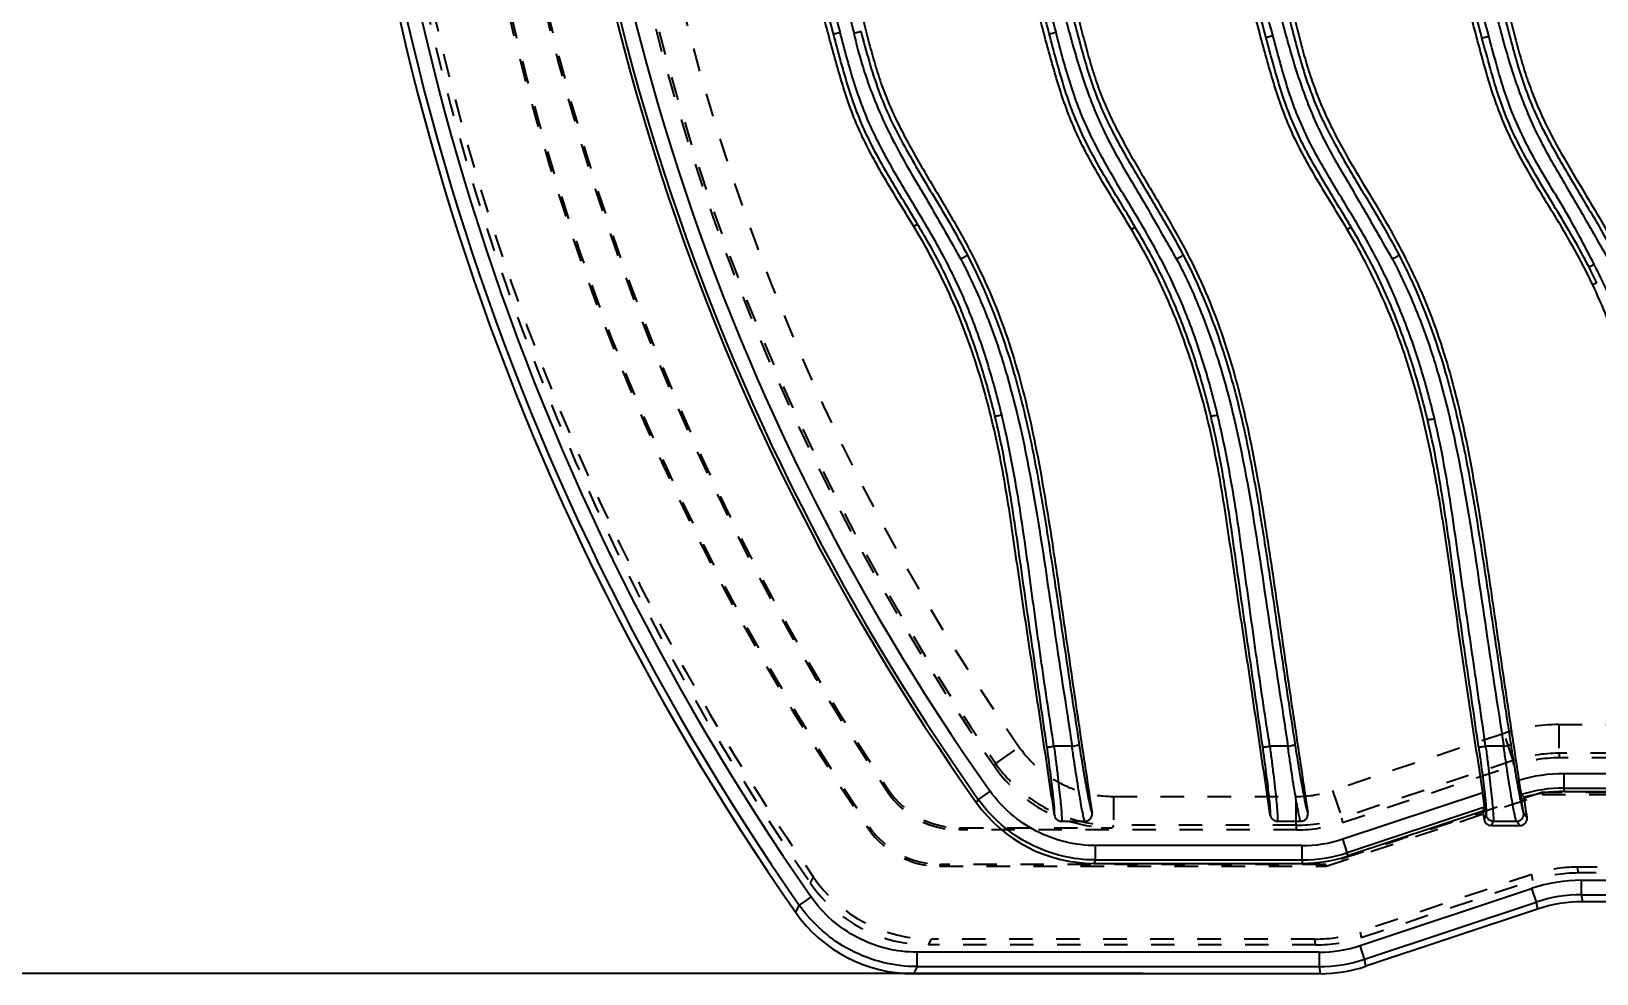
# Model space of a CAD drawing. Header units: millimetres. Extents: x 547 to 3706, y -10485 to 2068.
# Drawn here: x 1114 to 1222.8, y 1495.3 to 1560.8 of the extents above; entities that cross this region are included whole.
import ezdxf

# ---------------------------------------------------------------- set-up
doc = ezdxf.new("R2010")
doc.units = ezdxf.units.MM
doc.header["$LTSCALE"] = 16.335
doc.header["$PDMODE"] = 3
doc.header["$PDSIZE"] = 0.3125
doc.linetypes.add('HIDDEN', pattern=[0.2, 0.1, -0.1])
doc.layers.get('0').update_dxf_attribs({"linetype": 'CONTINUOUS'})
doc.layers.get('Defpoints').update_dxf_attribs({"linetype": 'CONTINUOUS'})
doc.layers.add('DEFAULT_2', color=8, linetype='HIDDEN')
doc.styles.get("Standard").update_dxf_attribs({"font": 'txt', "width": 0.8})
doc.dimstyles.new('11', dxfattribs={"dimtxt": 10, "dimasz": 10, "dimexe": 0, "dimexo": 0, "dimgap": 0, "dimtad": 0, "dimzin": 0, "dimdsep": 46, "dimtxsty": 'Standard', "dimcen": 0, "dimclrd": 4, "dimclre": 4, "dimclrt": 6, "dimazin": 0, "dimtfac": 1, "dimtofl": 0, "dimtmove": 0, "dimatfit": 3, "dimfxl": 0, "dimtolj": 1, "dimtzin": 0, "dimarcsym": 0})

# ---------------------------------------------------------------- blocks, each defined once
blk = doc.blocks.new('*D142')
at = {"color": 4, "lineweight": -2}
for p, q in [((1191.29, 1706.34), (1105.92, 1706.34)), ((1105.92, 1696.34), (1105.92, 1593.33)), ((1105.92, 1505.34), (1105.92, 1561.33)), ((1191.29, 1495.34), (1105.92, 1495.34))]:
    blk.add_line(p, q, dxfattribs=at)
at = {"color": 4}
for points in [[(1104.25, 1696.34), (1107.58, 1696.34), (1105.92, 1706.34)], [(1104.25, 1505.34), (1107.58, 1505.34), (1105.92, 1495.34)]]:
    blk.add_solid(points, dxfattribs=at)
at = {"layer": 'Defpoints', "color": 0}
for p in [(1191.29, 1706.34), (1105.92, 1495.34), (1191.29, 1495.34)]:
    blk.add_point(p, dxfattribs=at)
at = {"color": 6, "insert": (1105.92, 1577.33), "char_height": 10, "attachment_point": 5, "rotation": 90}
blk.add_mtext('\\A1;211.00', dxfattribs=at)

msp = doc.modelspace()

# ---------------------------------------------------------------- linework, layer by layer
at = {"color": 7, "linetype": 'Continuous'}
for p, q in [((1175.62, 1547.437), (1175.351, 1547.277)), ((1190.75, 1547.217), (1190.481, 1547.058)), ((1205.75, 1547.218), (1205.481, 1547.059)), ((1222.814, 1543.344), (1222.542, 1543.214)), ((1186.351, 1511.14), (1185.097, 1511.14)), ((1201.351, 1511.14), (1200.097, 1511.14)), ((1216.351, 1511.14), (1215.097, 1511.14)), ((1220.56, 1508.239), (1220.56, 1509.237)), ((1225.566, 1509.237), (1220.56, 1509.237)), ((1180.651, 1508.032), (1179.836, 1507.455)), ((1205.166, 1504.699), (1214.895, 1507.941)), ((1217.55, 1507.776), (1217.407, 1508.734)), ((1220.583, 1508.005), (1220.56, 1508.239)), ((1220.56, 1508.239), (1225.542, 1508.239)), ((1220.583, 1508.005), (1225.425, 1508.005)), ((1179.72, 1507.215), (1179.836, 1507.455)), ((1205.482, 1503.751), (1215.012, 1506.928)), ((1215.036, 1506.989), (1214.897, 1506.643)), ((1215.036, 1506.989), (1215.129, 1506.361)), ((1217.767, 1507.6), (1217.582, 1507.785)), ((1185.623, 1505.934), (1187.246, 1505.934)), ((1200.623, 1505.934), (1202.246, 1505.934)), ((1214.897, 1506.643), (1205.52, 1503.518)), ((1214.897, 1506.643), (1214.984, 1506.057)), ((1214.984, 1506.057), (1215.129, 1506.361)), ((1215.623, 1505.934), (1215.478, 1505.631)), ((1215.623, 1505.934), (1217.245, 1505.934)), ((1217.481, 1505.631), (1217.245, 1505.934)), ((1217.739, 1506.507), (1217.975, 1506.204)), ((1205.482, 1503.751), (1205.166, 1504.699)), ((1215.478, 1505.631), (1217.481, 1505.631)), ((1187.987, 1503.239), (1187.987, 1504.237)), ((1202.324, 1504.237), (1187.987, 1504.237)), ((1202.324, 1504.237), (1202.324, 1503.239)), ((1205.52, 1503.518), (1205.482, 1503.751)), ((1187.987, 1503.239), (1187.866, 1503.005)), ((1187.866, 1503.005), (1202.362, 1503.005)), ((1187.987, 1503.239), (1202.324, 1503.239)), ((1202.324, 1503.239), (1202.362, 1503.005)), ((1221.768, 1500.827), (1221.768, 1501.825)), ((1225.425, 1501.825), (1221.768, 1501.825)), ((1168.215, 1500.669), (1167.396, 1500.097)), ((1206.369, 1497.287), (1218.294, 1501.262)), ((1206.685, 1496.339), (1218.61, 1500.314)), ((1218.294, 1501.262), (1218.61, 1500.314)), ((1218.61, 1500.314), (1218.69, 1499.824)), ((1221.848, 1500.337), (1221.768, 1500.827)), ((1221.768, 1500.827), (1225.4, 1500.827)), ((1444.607, 1500.337), (1221.848, 1500.337)), ((1167.15, 1499.595), (1167.396, 1500.097)), ((1218.69, 1499.824), (1206.764, 1495.849)), ((1206.685, 1496.339), (1206.369, 1497.287)), ((1175.585, 1495.827), (1175.585, 1496.825)), ((1203.527, 1496.825), (1175.585, 1496.825)), ((1203.527, 1496.825), (1203.527, 1495.827)), ((1206.764, 1495.849), (1206.685, 1496.339)), ((1175.585, 1495.827), (1175.33, 1495.337)), ((1203.607, 1495.337), (1175.33, 1495.337)), ((1175.585, 1495.827), (1203.527, 1495.827)), ((1203.527, 1495.827), (1203.607, 1495.337))]:
    msp.add_line(p, q, dxfattribs=at)
for centre, radius, start, end in [((1311.731, 1600.837), 176.504, 144.99861, 215.00139), ((1311.731, 1600.837), 176.013, 145.08661, 214.91339), ((1311.731, 1600.837), 175.015, 145.08661, 214.91339), ((1311.731, 1600.837), 161.839, 144.65576, 215.34424), ((1311.731, 1600.837), 161.605, 144.70131, 215.29869), ((1311.731, 1600.837), 160.607, 144.70131, 215.29869), ((1185.439, 1525.897), 41.247, 25.02257, 26.78145), ((1220.553, 1498.295), 10.943, 89.96702, 106.74173), ((1220.553, 1498.293), 9.945, 89.96456, 107.38161), ((1220.59, 1497.968), 10.037, 90.04162, 106.33527), ((1187.865, 1512.99), 9.985, 215.34016, 270.00408), ((1215.478, 1506.13), 0.499, 188.38546, 270.00042), ((1217.244, 1506.436), 0.501, 270.1398, 8.11551), ((1202.322, 1513.24), 9.002, 270.01594, 288.41901), ((1202.313, 1513.292), 10.053, 270.06175, 288.37319), ((1221.78, 1490.77), 11.056, 90.05926, 108.37569), ((1221.778, 1490.779), 10.048, 90.05676, 108.37819), ((1175.329, 1505.321), 9.985, 214.99725, 270.00415), ((1203.518, 1505.871), 9.045, 270.05926, 288.37569), ((1203.516, 1505.88), 10.053, 270.06175, 288.37319)]:
    msp.add_arc(centre, radius, start, end, dxfattribs=at)
for centre, major_axis, ratio, start_param, end_param in [((-322.691, 1278.049), (1544.76, -199.141), 0.999342, 0.2753993, 0.2763061), ((1202.358, 1513.019), (-1.604, 9.885), 0.9985935, 2.9809398, 3.3022455), ((1221.852, 1490.323), (-1.604, 9.885), 0.9985935, -0.1606529, 0.1606529), ((1203.602, 1505.35), (1.604, -9.885), 0.9985935, -0.1606529, 0.1606529)]:
    msp.add_ellipse(centre, major_axis=major_axis, ratio=ratio, start_param=start_param, end_param=end_param, dxfattribs=at)
for points, knots in [([(1175.351, 1547.277), (1174.759, 1548.267), (1173.84, 1549.734), (1172.681, 1551.73), (1171.875, 1553.263), (1171.173, 1554.847), (1170.597, 1556.481), (1170.097, 1558.139), (1169.487, 1560.364), (1168.736, 1563.15), (1167.916, 1566.513), (1167.176, 1569.895), (1166.295, 1574.426), (1165.383, 1580.124), (1164.6, 1587.005), (1164.13, 1593.914), (1164.025, 1598.529), (1164.025, 1600.837)], [0, 0, 0, 0, 0.0625003, 0.0937516, 0.1250165, 0.1562633, 0.187522, 0.2187794, 0.2500289, 0.3125289, 0.3750289, 0.4375288, 0.5000289, 0.6250215, 0.750014, 0.875007, 1, 1, 1, 1]), ([(1169.763, 1560.671), (1169.325, 1562.297), (1168.485, 1565.568), (1167.398, 1570.523), (1166.481, 1575.523), (1165.478, 1582.227), (1164.635, 1590.665), (1164.41, 1597.445), (1164.41, 1600.837)], [0, 0, 0, 0, 0.1243492, 0.2492374, 0.3744391, 0.4995992, 0.7495801, 1, 1, 1, 1]), ([(1170.247, 1560.772), (1169.81, 1562.394), (1168.973, 1565.657), (1167.889, 1570.6), (1166.976, 1575.587), (1165.976, 1582.274), (1165.135, 1590.69), (1164.911, 1597.453), (1164.911, 1600.837)], [0, 0, 0, 0, 0.1243745, 0.249238, 0.3744421, 0.4996086, 0.7495874, 1, 1, 1, 1]), ([(1165.746, 1600.837), (1165.746, 1597.442), (1165.918, 1592.355), (1166.494, 1585.605), (1167.095, 1580.572), (1167.861, 1575.562), (1168.637, 1571.407), (1169.352, 1568.098), (1170.138, 1564.795), (1170.777, 1562.329), (1171.2, 1560.684)], [0, 0, 0, 0, 0.2505616, 0.3753544, 0.5000058, 0.6246556, 0.7494452, 0.8119514, 0.8745667, 1, 1, 1, 1]), ([(1166.629, 1600.837), (1166.629, 1596.771), (1166.877, 1590.668), (1167.7, 1582.575), (1168.427, 1577.543), (1169.117, 1573.535), (1169.699, 1570.54), (1170.356, 1567.562), (1171.076, 1564.598), (1171.707, 1562.135), (1172.204, 1560.161), (1172.601, 1558.688), (1173.056, 1557.231), (1173.606, 1555.809), (1174.248, 1554.424), (1175.189, 1552.619), (1176.474, 1550.423), (1178.047, 1547.809), (1179.526, 1545.139), (1180.817, 1542.372), (1181.887, 1539.512), (1182.772, 1536.59), (1183.497, 1533.626), (1184.294, 1529.637), (1185.088, 1524.615), (1185.949, 1518.576), (1186.833, 1512.54), (1187.44, 1508.519), (1187.739, 1506.508)], [0, 0, 0, 0, 0.1249618, 0.1874555, 0.2499491, 0.2811974, 0.3124466, 0.343698, 0.3749341, 0.4061868, 0.4218385, 0.4374819, 0.4530949, 0.4686975, 0.4843278, 0.499984, 0.5312571, 0.5624959, 0.5937537, 0.6250014, 0.6562639, 0.6875192, 0.7187701, 0.7500203, 0.8125148, 0.8750099, 0.9375049, 1, 1, 1, 1]), ([(1190.481, 1547.058), (1189.889, 1548.055), (1188.966, 1549.529), (1187.794, 1551.53), (1186.973, 1553.063), (1186.252, 1554.648), (1185.661, 1556.284), (1185.151, 1557.947), (1184.533, 1560.182), (1183.78, 1562.98), (1182.675, 1567.484), (1181.5, 1573.161), (1180.395, 1580.029), (1179.606, 1586.941), (1179.131, 1593.881), (1179.025, 1598.518), (1179.025, 1600.837)], [0, 0, 0, 0, 0.0625005, 0.0937516, 0.1250178, 0.1562644, 0.1875228, 0.2187823, 0.250032, 0.3125326, 0.375033, 0.5000254, 0.6250189, 0.7500123, 0.8750062, 1, 1, 1, 1]), ([(1184.763, 1560.671), (1184.325, 1562.297), (1183.485, 1565.568), (1182.398, 1570.523), (1181.481, 1575.523), (1180.478, 1582.227), (1179.635, 1590.664), (1179.41, 1597.445), (1179.41, 1600.837)], [0, 0, 0, 0, 0.1243491, 0.2492374, 0.374439, 0.4995992, 0.7495801, 1, 1, 1, 1]), ([(1185.247, 1560.772), (1184.81, 1562.394), (1183.973, 1565.657), (1182.889, 1570.6), (1181.976, 1575.587), (1180.976, 1582.274), (1180.135, 1590.69), (1179.911, 1597.453), (1179.911, 1600.837)], [0, 0, 0, 0, 0.1243745, 0.249238, 0.3744421, 0.4996086, 0.7495874, 1, 1, 1, 1]), ([(1180.744, 1600.837), (1180.759, 1598.415), (1180.862, 1593.571), (1181.395, 1586.323), (1182.272, 1579.112), (1183.279, 1573.142), (1184.284, 1568.408), (1184.972, 1565.463), (1185.55, 1563.115), (1186.142, 1560.77), (1186.795, 1558.44), (1187.594, 1556.155), (1188.282, 1554.476), (1189.083, 1552.848), (1189.976, 1551.27), (1190.905, 1549.713), (1191.815, 1548.144), (1192.711, 1546.569), (1193.312, 1545.522), (1193.616, 1545)], [0, 0, 0, 0, 0.1251138, 0.2502095, 0.3752769, 0.5003002, 0.562799, 0.6252827, 0.6565186, 0.6877496, 0.7502137, 0.7814822, 0.8127195, 0.8439138, 0.8751299, 0.9063756, 0.9376006, 0.968803, 1, 1, 1, 1]), ([(1181.244, 1600.837), (1181.244, 1598.419), (1181.36, 1593.594), (1181.8, 1587.582), (1182.325, 1582.801), (1182.803, 1579.229), (1183.365, 1575.668), (1184.011, 1572.119), (1184.748, 1568.581), (1185.597, 1565.058), (1186.347, 1562.129), (1186.95, 1559.793), (1187.436, 1558.068), (1188.007, 1556.383), (1188.704, 1554.749), (1189.52, 1553.161), (1190.708, 1551.066), (1192.291, 1548.474), (1193.509, 1546.363), (1194.076, 1545.281)], [0, 0, 0, 0, 0.1254682, 0.2504034, 0.3127738, 0.3751191, 0.4374691, 0.4998603, 0.5623391, 0.6250287, 0.6879619, 0.7192674, 0.7502698, 0.7809544, 0.8115515, 0.8423853, 0.8735549, 0.9365702, 1, 1, 1, 1]), ([(1181.629, 1600.837), (1181.629, 1596.771), (1181.877, 1590.668), (1182.7, 1582.575), (1183.427, 1577.543), (1184.117, 1573.535), (1184.699, 1570.54), (1185.356, 1567.562), (1186.076, 1564.598), (1186.707, 1562.135), (1187.204, 1560.161), (1187.601, 1558.688), (1188.056, 1557.231), (1188.606, 1555.809), (1189.248, 1554.424), (1190.189, 1552.619), (1191.474, 1550.423), (1193.047, 1547.809), (1194.526, 1545.139), (1195.817, 1542.372), (1196.887, 1539.512), (1197.772, 1536.59), (1198.497, 1533.626), (1199.294, 1529.637), (1200.088, 1524.615), (1200.949, 1518.576), (1201.833, 1512.54), (1202.44, 1508.519), (1202.739, 1506.508)], [0, 0, 0, 0, 0.1249618, 0.1874555, 0.2499491, 0.2811974, 0.3124466, 0.343698, 0.3749341, 0.4061868, 0.4218385, 0.4374819, 0.4530949, 0.4686975, 0.4843278, 0.499984, 0.5312571, 0.5624959, 0.5937537, 0.6250014, 0.6562639, 0.6875192, 0.7187701, 0.7500203, 0.8125148, 0.8750099, 0.9375049, 1, 1, 1, 1]), ([(1205.481, 1547.059), (1204.889, 1548.055), (1203.966, 1549.529), (1202.794, 1551.53), (1201.973, 1553.063), (1201.252, 1554.648), (1200.661, 1556.285), (1200.15, 1557.947), (1199.533, 1560.182), (1198.78, 1562.981), (1197.675, 1567.484), (1196.5, 1573.161), (1195.395, 1580.029), (1194.606, 1586.941), (1194.131, 1593.882), (1194.025, 1598.518), (1194.025, 1600.837)], [0, 0, 0, 0, 0.0625005, 0.0937517, 0.1250176, 0.1562641, 0.187523, 0.2187818, 0.2500318, 0.3125324, 0.3750328, 0.5000253, 0.6250189, 0.7500123, 0.8750061, 1, 1, 1, 1]), ([(1199.826, 1560.435), (1199.384, 1562.071), (1198.535, 1565.359), (1197.434, 1570.342), (1196.507, 1575.372), (1195.491, 1582.115), (1194.638, 1590.603), (1194.41, 1597.424), (1194.41, 1600.837)], [0, 0, 0, 0, 0.1243152, 0.2491966, 0.3744101, 0.4995819, 0.7495684, 1, 1, 1, 1]), ([(1200.309, 1560.537), (1199.868, 1562.168), (1199.021, 1565.448), (1197.924, 1570.419), (1196.999, 1575.436), (1195.988, 1582.162), (1195.137, 1590.629), (1194.91, 1597.433), (1194.91, 1600.837)], [0, 0, 0, 0, 0.1243485, 0.2492061, 0.3744192, 0.4995945, 0.7495768, 1, 1, 1, 1]), ([(1195.744, 1600.837), (1195.759, 1598.415), (1195.862, 1593.571), (1196.395, 1586.323), (1197.272, 1579.112), (1198.279, 1573.143), (1199.284, 1568.409), (1199.971, 1565.464), (1200.55, 1563.115), (1201.142, 1560.771), (1201.795, 1558.44), (1202.594, 1556.156), (1203.282, 1554.476), (1204.083, 1552.849), (1204.976, 1551.271), (1205.904, 1549.713), (1206.815, 1548.145), (1207.711, 1546.57), (1208.312, 1545.522), (1208.616, 1545)], [0, 0, 0, 0, 0.1251138, 0.2502095, 0.3752769, 0.5003002, 0.562799, 0.6252827, 0.6565186, 0.6877495, 0.7502137, 0.7814822, 0.8127195, 0.8439138, 0.8751299, 0.9063756, 0.9376006, 0.968803, 1, 1, 1, 1]), ([(1196.244, 1600.837), (1196.244, 1598.419), (1196.36, 1593.594), (1196.8, 1587.582), (1197.325, 1582.801), (1197.803, 1579.229), (1198.365, 1575.668), (1199.011, 1572.12), (1199.748, 1568.582), (1200.597, 1565.058), (1201.347, 1562.13), (1201.95, 1559.793), (1202.435, 1558.068), (1203.007, 1556.383), (1203.704, 1554.749), (1204.52, 1553.162), (1205.708, 1551.066), (1207.291, 1548.475), (1208.509, 1546.364), (1209.076, 1545.281)], [0, 0, 0, 0, 0.1254673, 0.2504017, 0.3127717, 0.3751167, 0.4374664, 0.4998573, 0.5623358, 0.6250251, 0.6879581, 0.7192636, 0.750266, 0.7809508, 0.8115481, 0.8423823, 0.8735524, 0.9365688, 1, 1, 1, 1]), ([(1196.629, 1600.837), (1196.629, 1596.866), (1196.865, 1590.906), (1197.651, 1583.002), (1198.342, 1578.085), (1199.005, 1574.169), (1199.556, 1571.242), (1200.178, 1568.328), (1200.867, 1565.43), (1201.482, 1563.025), (1201.969, 1561.1), (1202.339, 1559.657), (1202.747, 1558.224), (1203.225, 1556.812), (1203.784, 1555.43), (1204.623, 1553.628), (1205.841, 1551.461), (1207.395, 1548.92), (1208.888, 1546.342), (1210.235, 1543.682), (1211.386, 1540.931), (1212.652, 1537.164), (1213.593, 1533.299), (1214.314, 1529.394), (1214.955, 1525.474), (1215.668, 1520.561), (1216.515, 1514.664), (1217.107, 1510.737), (1217.401, 1508.774)], [0, 0, 0, 0, 0.124968, 0.1874641, 0.2499603, 0.2812099, 0.3124596, 0.3437102, 0.3749581, 0.4062039, 0.421837, 0.4374723, 0.4530959, 0.4687178, 0.4843554, 0.4999986, 0.5312481, 0.562506, 0.5937543, 0.6250103, 0.6562629, 0.6875202, 0.7500056, 0.7812569, 0.8125062, 0.875004, 0.9375019, 1, 1, 1, 1]), ([(1222.542, 1543.214), (1222.012, 1544.346), (1221.12, 1545.999), (1219.83, 1548.14), (1218.845, 1549.736), (1217.891, 1551.352), (1217.013, 1553.01), (1216.231, 1554.717), (1215.585, 1556.479), (1215.051, 1558.277), (1214.404, 1560.693), (1213.592, 1563.711), (1212.718, 1567.358), (1211.946, 1571.028), (1211.26, 1574.715), (1210.466, 1579.651), (1209.7, 1585.856), (1209.148, 1593.337), (1209.025, 1598.337), (1209.025, 1600.837)], [0, 0, 0, 0, 0.0624986, 0.0937536, 0.1249944, 0.1562522, 0.1875488, 0.2188156, 0.2500377, 0.2812926, 0.3125796, 0.3750781, 0.4375613, 0.5000635, 0.5625572, 0.6250526, 0.7500351, 0.8750174, 1, 1, 1, 1]), ([(1214.838, 1560.393), (1214.395, 1562.03), (1213.544, 1565.321), (1212.441, 1570.309), (1211.511, 1575.344), (1210.494, 1582.095), (1209.639, 1590.592), (1209.41, 1597.42), (1209.41, 1600.837)], [0, 0, 0, 0, 0.1243122, 0.2491916, 0.3744048, 0.4995772, 0.7495661, 1, 1, 1, 1]), ([(1215.321, 1560.494), (1214.88, 1562.127), (1214.031, 1565.41), (1212.932, 1570.386), (1212.005, 1575.408), (1210.991, 1582.142), (1210.139, 1590.618), (1209.911, 1597.429), (1209.911, 1600.837)], [0, 0, 0, 0, 0.124347, 0.2492027, 0.3744151, 0.4995904, 0.7495746, 1, 1, 1, 1]), ([(1210.744, 1600.837), (1210.759, 1598.414), (1210.862, 1593.568), (1211.394, 1586.318), (1212.273, 1579.104), (1213.282, 1573.133), (1214.287, 1568.397), (1214.975, 1565.451), (1215.553, 1563.102), (1216.145, 1560.757), (1216.798, 1558.425), (1217.599, 1556.14), (1218.289, 1554.461), (1219.092, 1552.834), (1219.986, 1551.256), (1220.915, 1549.697), (1221.825, 1548.128), (1222.721, 1546.552), (1223.322, 1545.504), (1223.626, 1544.982)], [0, 0, 0, 0, 0.1251138, 0.2502097, 0.3752769, 0.5003004, 0.5627991, 0.6252826, 0.6565186, 0.6877499, 0.750214, 0.7814822, 0.8127194, 0.8439142, 0.8751307, 0.906376, 0.9376006, 0.968803, 1, 1, 1, 1]), ([(1211.244, 1600.837), (1211.244, 1598.42), (1211.36, 1593.596), (1211.799, 1587.586), (1212.324, 1582.806), (1212.803, 1579.234), (1213.364, 1575.673), (1214.01, 1572.125), (1214.747, 1568.587), (1215.596, 1565.064), (1216.346, 1562.135), (1216.949, 1559.798), (1217.434, 1558.073), (1218.005, 1556.387), (1218.703, 1554.751), (1219.521, 1553.161), (1220.711, 1551.061), (1222.297, 1548.464), (1223.518, 1546.348), (1224.085, 1545.263)], [0, 0, 0, 0, 0.1253844, 0.2502455, 0.3125823, 0.3748962, 0.4372171, 0.4995812, 0.5620353, 0.6247022, 0.6876126, 0.7189082, 0.7499067, 0.7805994, 0.8112208, 0.8420956, 0.8733177, 0.9364485, 1, 1, 1, 1]), ([(1211.629, 1600.837), (1211.629, 1596.886), (1211.863, 1590.955), (1212.641, 1583.089), (1213.325, 1578.196), (1213.982, 1574.299), (1214.528, 1571.385), (1215.143, 1568.485), (1215.825, 1565.601), (1216.437, 1563.208), (1216.92, 1561.291), (1217.284, 1559.855), (1217.684, 1558.427), (1218.15, 1557.019), (1218.694, 1555.639), (1219.512, 1553.838), (1220.714, 1551.676), (1222.259, 1549.147), (1223.752, 1546.585), (1225.11, 1543.948), (1226.277, 1541.219), (1227.561, 1537.479), (1228.52, 1533.638), (1229.251, 1529.755), (1229.897, 1525.856), (1230.611, 1520.967), (1231.451, 1515.099), (1232.039, 1511.192), (1232.332, 1509.237)], [0, 0, 0, 0, 0.1249684, 0.1874647, 0.249961, 0.2812107, 0.3124603, 0.343711, 0.374959, 0.4062058, 0.4218372, 0.4374701, 0.4530937, 0.4687189, 0.4843583, 0.4999995, 0.531246, 0.5625068, 0.5937541, 0.6250107, 0.656262, 0.6875201, 0.7500049, 0.7812565, 0.8125059, 0.8750038, 0.9375019, 1, 1, 1, 1]), ([(1169.763, 1560.67), (1169.766, 1560.667), (1169.782, 1560.669), (1169.81, 1560.67), (1169.855, 1560.679), (1169.942, 1560.696), (1170.072, 1560.727), (1170.181, 1560.754), (1170.238, 1560.77)], [0, 0, 0, 0, 0.0262415, 0.0864546, 0.1799357, 0.3053524, 0.634842, 1, 1, 1, 1]), ([(1175.619, 1547.437), (1174.995, 1548.485), (1174.028, 1550.043), (1172.813, 1552.165), (1171.979, 1553.8), (1171.281, 1555.486), (1170.53, 1557.775), (1170.074, 1559.516), (1169.763, 1560.671)], [0, 0, 0, 0, 0.2514269, 0.3778176, 0.5038751, 0.6292565, 0.7535539, 1, 1, 1, 1]), ([(1181.467, 1534.181), (1181.181, 1535.353), (1180.553, 1537.686), (1179.37, 1541.113), (1177.884, 1544.425), (1176.103, 1547.587), (1174.514, 1550.158), (1173.322, 1552.264), (1172.499, 1553.882), (1171.779, 1555.549), (1171.199, 1557.27), (1170.689, 1559.011), (1170.381, 1560.182), (1170.238, 1560.77)], [0, 0, 0, 0, 0.1248033, 0.2496808, 0.3746224, 0.4996286, 0.6246869, 0.687227, 0.7497884, 0.812335, 0.8748748, 0.9374483, 1, 1, 1, 1]), ([(1171.682, 1560.837), (1171.68, 1560.833), (1171.665, 1560.826), (1171.639, 1560.813), (1171.592, 1560.797), (1171.501, 1560.767), (1171.365, 1560.728), (1171.25, 1560.698), (1171.191, 1560.682)], [0, 0, 0, 0, 0.0245153, 0.0832975, 0.1798268, 0.3101352, 0.6423379, 1, 1, 1, 1]), ([(1171.191, 1560.681), (1171.513, 1559.265), (1172.346, 1556.469), (1174.212, 1552.517), (1176.483, 1548.797), (1177.899, 1546.262), (1178.616, 1545)], [0, 0, 0, 0, 0.2500596, 0.5000809, 0.7500833, 1, 1, 1, 1]), ([(1171.682, 1560.837), (1171.861, 1560.139), (1172.228, 1558.755), (1172.873, 1556.713), (1173.697, 1554.743), (1174.69, 1552.842), (1175.777, 1550.969), (1177.282, 1548.471), (1178.396, 1546.579), (1179.076, 1545.281)], [0, 0, 0, 0, 0.1248867, 0.2481863, 0.370753, 0.4944405, 0.6196801, 0.7459799, 1, 1, 1, 1]), ([(1184.763, 1560.67), (1184.766, 1560.667), (1184.782, 1560.669), (1184.81, 1560.67), (1184.855, 1560.679), (1184.942, 1560.696), (1185.072, 1560.727), (1185.181, 1560.754), (1185.238, 1560.77)], [0, 0, 0, 0, 0.0262415, 0.0864546, 0.1799357, 0.3053524, 0.634842, 1, 1, 1, 1]), ([(1190.749, 1547.217), (1190.118, 1548.285), (1189.133, 1549.869), (1187.89, 1552.023), (1187.034, 1553.683), (1186.313, 1555.396), (1185.543, 1557.724), (1185.079, 1559.496), (1184.763, 1560.671)], [0, 0, 0, 0, 0.2512359, 0.3776346, 0.5037356, 0.6291755, 0.7535269, 1, 1, 1, 1]), ([(1196.467, 1534.181), (1196.181, 1535.353), (1195.553, 1537.686), (1194.37, 1541.113), (1192.884, 1544.425), (1191.103, 1547.587), (1189.514, 1550.158), (1188.322, 1552.264), (1187.499, 1553.882), (1186.779, 1555.549), (1186.199, 1557.27), (1185.689, 1559.011), (1185.381, 1560.182), (1185.238, 1560.77)], [0, 0, 0, 0, 0.1248033, 0.2496808, 0.3746224, 0.4996286, 0.6246869, 0.687227, 0.7497884, 0.812335, 0.8748748, 0.9374483, 1, 1, 1, 1]), ([(1205.749, 1547.217), (1205.129, 1548.267), (1204.163, 1549.823), (1202.937, 1551.937), (1202.089, 1553.565), (1201.369, 1555.246), (1200.598, 1557.534), (1200.139, 1559.279), (1199.826, 1560.435)], [0, 0, 0, 0, 0.2509295, 0.3771745, 0.503202, 0.6287443, 0.753253, 1, 1, 1, 1]), ([(1199.827, 1560.435), (1199.83, 1560.432), (1199.846, 1560.434), (1199.874, 1560.435), (1199.92, 1560.444), (1200.009, 1560.461), (1200.141, 1560.493), (1200.251, 1560.521), (1200.309, 1560.537)], [0, 0, 0, 0, 0.0262618, 0.086635, 0.1805163, 0.306672, 0.6370848, 1, 1, 1, 1]), ([(1211.54, 1533.926), (1211.264, 1535.087), (1210.645, 1537.394), (1209.674, 1540.221), (1208.765, 1542.439), (1208.013, 1544.086), (1207.175, 1545.706), (1205.959, 1547.837), (1204.662, 1549.927), (1203.426, 1552.05), (1202.576, 1553.67), (1201.856, 1555.339), (1201.083, 1557.625), (1200.623, 1559.373), (1200.309, 1560.537)], [0, 0, 0, 0, 0.1232597, 0.2466501, 0.3086148, 0.3708993, 0.4336735, 0.4969826, 0.6244029, 0.6878771, 0.7508377, 0.8132578, 0.8754572, 1, 1, 1, 1]), ([(1214.838, 1560.391), (1214.841, 1560.388), (1214.858, 1560.391), (1214.886, 1560.392), (1214.932, 1560.401), (1215.021, 1560.418), (1215.152, 1560.449), (1215.263, 1560.478), (1215.32, 1560.493)], [0, 0, 0, 0, 0.0262901, 0.0867116, 0.1806149, 0.3067189, 0.6370037, 1, 1, 1, 1]), ([(1222.262, 1544.483), (1221.935, 1545.129), (1221.234, 1546.409), (1220.105, 1548.298), (1218.948, 1550.194), (1217.827, 1552.121), (1216.822, 1554.11), (1216.032, 1556.179), (1215.402, 1558.283), (1215.028, 1559.691), (1214.838, 1560.393)], [0, 0, 0, 0, 0.1231089, 0.2479458, 0.3740309, 0.5005806, 0.6268496, 0.7522986, 0.8764776, 1, 1, 1, 1]), ([(1222.638, 1544.631), (1222.309, 1545.284), (1221.639, 1546.583), (1220.562, 1548.495), (1219.413, 1550.363), (1218.308, 1552.261), (1217.325, 1554.226), (1216.509, 1556.266), (1215.882, 1558.371), (1215.511, 1559.787), (1215.32, 1560.493)], [0, 0, 0, 0, 0.1249241, 0.2498308, 0.3747612, 0.4998255, 0.6249749, 0.7499067, 0.874889, 1, 1, 1, 1]), ([(1185.129, 1506.361), (1184.87, 1508.107), (1184.351, 1511.6), (1183.702, 1515.965), (1183.179, 1519.457), (1182.787, 1522.076), (1182.407, 1524.697), (1181.903, 1528.192), (1181.301, 1531.674), (1180.477, 1535.109), (1179.732, 1537.653), (1178.861, 1540.155), (1177.852, 1542.607), (1176.679, 1544.984), (1175.804, 1546.519), (1175.351, 1547.277)], [0, 0, 0, 0, 0.1249874, 0.2499748, 0.3124684, 0.3749619, 0.4374565, 0.4999508, 0.6249403, 0.6874409, 0.7499506, 0.8124723, 0.8749833, 0.9374871, 1, 1, 1, 1]), ([(1180.993, 1534.113), (1180.71, 1535.278), (1180.076, 1537.589), (1178.884, 1540.982), (1177.671, 1543.728), (1176.543, 1545.862), (1175.931, 1546.912), (1175.619, 1547.437)], [0, 0, 0, 0, 0.2493419, 0.4980792, 0.7473548, 0.8729943, 1, 1, 1, 1]), ([(1195.993, 1534.113), (1195.715, 1535.258), (1195.093, 1537.529), (1193.928, 1540.865), (1192.746, 1543.567), (1191.65, 1545.669), (1191.054, 1546.701), (1190.749, 1547.217)], [0, 0, 0, 0, 0.2494399, 0.4982688, 0.7475715, 0.873134, 1, 1, 1, 1]), ([(1211.055, 1533.858), (1210.778, 1535.019), (1210.158, 1537.328), (1208.983, 1540.723), (1207.547, 1544.047), (1206.369, 1546.166), (1205.749, 1547.217)], [0, 0, 0, 0, 0.2482651, 0.4966194, 0.7462564, 1, 1, 1, 1]), ([(1200.129, 1506.361), (1199.871, 1508.096), (1199.356, 1511.568), (1198.711, 1515.908), (1198.191, 1519.379), (1197.801, 1521.982), (1197.423, 1524.587), (1196.923, 1528.061), (1196.33, 1531.523), (1195.521, 1534.94), (1194.789, 1537.47), (1193.933, 1539.962), (1192.613, 1543.216), (1191.378, 1545.55), (1190.481, 1547.058)], [0, 0, 0, 0, 0.1249943, 0.2499886, 0.3124857, 0.3749827, 0.4374805, 0.4999781, 0.6249749, 0.6874787, 0.7499917, 0.812515, 0.8750287, 1, 1, 1, 1]), ([(1214.895, 1507.941), (1214.647, 1509.611), (1214.14, 1512.947), (1213.385, 1517.953), (1212.697, 1522.969), (1211.968, 1527.98), (1211.031, 1532.96), (1209.736, 1537.866), (1207.912, 1542.605), (1206.344, 1545.607), (1205.481, 1547.059)], [0, 0, 0, 0, 0.1249497, 0.2498955, 0.3748304, 0.4997765, 0.6248426, 0.7498601, 0.8749369, 1, 1, 1, 1]), ([(1179.076, 1545.281), (1179.076, 1545.276), (1179.061, 1545.264), (1179.037, 1545.243), (1178.993, 1545.214), (1178.909, 1545.16), (1178.781, 1545.088), (1178.672, 1545.03), (1178.616, 1545)], [0, 0, 0, 0, 0.0277626, 0.0903096, 0.1867576, 0.3153279, 0.6471583, 1, 1, 1, 1]), ([(1178.616, 1545), (1179.298, 1543.711), (1180.507, 1541.051), (1182.354, 1535.519), (1183.813, 1528.377), (1185.035, 1519.749), (1185.919, 1514.009), (1186.351, 1511.14)], [0, 0, 0, 0, 0.1253408, 0.2506106, 0.5007287, 0.7505503, 1, 1, 1, 1]), ([(1179.076, 1545.281), (1180.44, 1542.676), (1182.02, 1538.518), (1183.424, 1532.819), (1184.23, 1528.507), (1184.906, 1524.192), (1185.548, 1519.882), (1186.19, 1515.578), (1186.624, 1512.712), (1186.845, 1511.28)], [0, 0, 0, 0, 0.2518308, 0.3776265, 0.5026594, 0.6273083, 0.7517036, 0.8759054, 1, 1, 1, 1]), ([(1194.076, 1545.281), (1194.076, 1545.276), (1194.061, 1545.264), (1194.037, 1545.243), (1193.993, 1545.214), (1193.909, 1545.16), (1193.781, 1545.088), (1193.672, 1545.03), (1193.616, 1545)], [0, 0, 0, 0, 0.0277626, 0.0903096, 0.1867576, 0.3153279, 0.6471583, 1, 1, 1, 1]), ([(1193.616, 1545), (1194.298, 1543.711), (1195.507, 1541.051), (1197.354, 1535.519), (1198.813, 1528.377), (1200.035, 1519.749), (1200.919, 1514.009), (1201.351, 1511.14)], [0, 0, 0, 0, 0.1253408, 0.2506106, 0.5007287, 0.7505503, 1, 1, 1, 1]), ([(1194.076, 1545.281), (1195.44, 1542.676), (1197.02, 1538.518), (1198.424, 1532.819), (1199.23, 1528.507), (1199.906, 1524.192), (1200.548, 1519.882), (1201.19, 1515.578), (1201.624, 1512.712), (1201.845, 1511.28)], [0, 0, 0, 0, 0.2518308, 0.3776265, 0.5026594, 0.6273083, 0.7517036, 0.8759054, 1, 1, 1, 1]), ([(1209.076, 1545.281), (1209.076, 1545.276), (1209.061, 1545.264), (1209.037, 1545.243), (1208.993, 1545.214), (1208.909, 1545.161), (1208.781, 1545.088), (1208.672, 1545.03), (1208.616, 1545.001)], [0, 0, 0, 0, 0.0277625, 0.0903095, 0.1867574, 0.3153276, 0.647158, 1, 1, 1, 1]), ([(1208.616, 1545), (1209.298, 1543.712), (1210.506, 1541.051), (1212.354, 1535.519), (1213.813, 1528.377), (1215.035, 1519.749), (1215.919, 1514.009), (1216.351, 1511.14)], [0, 0, 0, 0, 0.1253409, 0.2506106, 0.5007287, 0.7505503, 1, 1, 1, 1]), ([(1209.076, 1545.281), (1210.44, 1542.676), (1212.019, 1538.518), (1213.424, 1532.819), (1214.23, 1528.508), (1214.906, 1524.193), (1215.548, 1519.882), (1216.19, 1515.578), (1216.624, 1512.712), (1216.845, 1511.28)], [0, 0, 0, 0, 0.2518315, 0.3776273, 0.50266, 0.6273088, 0.7517039, 0.8759055, 1, 1, 1, 1]), ([(1222.262, 1544.483), (1222.265, 1544.481), (1222.278, 1544.483), (1222.3, 1544.488), (1222.335, 1544.5), (1222.402, 1544.525), (1222.504, 1544.571), (1222.591, 1544.611), (1222.637, 1544.634)], [0, 0, 0, 0, 0.0272755, 0.0856015, 0.1751575, 0.2950268, 0.6171903, 1, 1, 1, 1]), ([(1230.111, 1511.037), (1229.703, 1513.884), (1229.087, 1518.155), (1228.286, 1523.856), (1227.664, 1528.133), (1226.938, 1532.399), (1225.902, 1536.607), (1224.51, 1540.716), (1223.315, 1543.355), (1222.638, 1544.631)], [0, 0, 0, 0, 0.2494175, 0.3742551, 0.4992277, 0.6242609, 0.7493839, 0.8746814, 1, 1, 1, 1]), ([(1229.702, 1509.237), (1229.276, 1512.109), (1228.391, 1517.848), (1227.408, 1525.041), (1226.456, 1530.771), (1225.538, 1535.034), (1224.264, 1539.207), (1223.158, 1541.899), (1222.542, 1543.214)], [0, 0, 0, 0, 0.2499377, 0.4998558, 0.6249004, 0.7498923, 0.8749571, 1, 1, 1, 1]), ([(1180.993, 1534.113), (1180.996, 1534.109), (1181.013, 1534.107), (1181.041, 1534.106), (1181.086, 1534.109), (1181.172, 1534.12), (1181.301, 1534.144), (1181.41, 1534.168), (1181.466, 1534.181)], [0, 0, 0, 0, 0.0295117, 0.0908299, 0.1842838, 0.3087239, 0.635295, 1, 1, 1, 1]), ([(1184.602, 1511.132), (1184.326, 1513.055), (1183.769, 1516.903), (1182.923, 1522.674), (1182.141, 1528.433), (1181.448, 1532.244), (1180.993, 1534.113)], [0, 0, 0, 0, 0.250494, 0.5013011, 0.751962, 1, 1, 1, 1]), ([(1185.097, 1511.14), (1184.803, 1513.059), (1184.222, 1516.901), (1183.57, 1521.714), (1183.044, 1525.567), (1182.471, 1529.416), (1181.911, 1532.285), (1181.467, 1534.181)], [0, 0, 0, 0, 0.2496356, 0.4995153, 0.6245569, 0.7496515, 1, 1, 1, 1]), ([(1195.993, 1534.113), (1195.996, 1534.109), (1196.013, 1534.107), (1196.041, 1534.106), (1196.086, 1534.109), (1196.172, 1534.12), (1196.301, 1534.144), (1196.41, 1534.168), (1196.466, 1534.181)], [0, 0, 0, 0, 0.0295081, 0.0908236, 0.1842759, 0.3087156, 0.6352894, 1, 1, 1, 1]), ([(1199.602, 1511.132), (1199.326, 1513.055), (1198.769, 1516.903), (1197.923, 1522.674), (1197.141, 1528.433), (1196.448, 1532.244), (1195.993, 1534.113)], [0, 0, 0, 0, 0.250494, 0.5013011, 0.751962, 1, 1, 1, 1]), ([(1200.097, 1511.14), (1199.803, 1513.059), (1199.222, 1516.901), (1198.57, 1521.714), (1198.044, 1525.567), (1197.471, 1529.416), (1196.911, 1532.285), (1196.467, 1534.181)], [0, 0, 0, 0, 0.2496356, 0.4995153, 0.6245569, 0.7496515, 1, 1, 1, 1]), ([(1211.055, 1533.858), (1211.057, 1533.854), (1211.075, 1533.851), (1211.103, 1533.85), (1211.15, 1533.853), (1211.24, 1533.864), (1211.372, 1533.889), (1211.483, 1533.913), (1211.54, 1533.926)], [0, 0, 0, 0, 0.0295068, 0.0910323, 0.1851105, 0.3108047, 0.6390989, 1, 1, 1, 1]), ([(1214.602, 1511.132), (1214.329, 1513.033), (1213.779, 1516.838), (1212.941, 1522.542), (1212.17, 1528.237), (1211.496, 1532.006), (1211.055, 1533.858)], [0, 0, 0, 0, 0.2504891, 0.501295, 0.7518251, 1, 1, 1, 1]), ([(1215.097, 1511.14), (1214.823, 1513.043), (1214.273, 1516.85), (1213.435, 1522.562), (1212.662, 1528.275), (1211.984, 1532.062), (1211.54, 1533.926)], [0, 0, 0, 0, 0.2500244, 0.5003016, 0.7507581, 1, 1, 1, 1]), ([(1186.351, 1511.14), (1186.411, 1511.15), (1186.528, 1511.17), (1186.679, 1511.205), (1186.783, 1511.237), (1186.83, 1511.262), (1186.844, 1511.274), (1186.845, 1511.28)], [0, 0, 0, 0, 0.3556577, 0.6821042, 0.9032728, 0.9669635, 1, 1, 1, 1]), ([(1186.845, 1511.28), (1186.937, 1510.68), (1187.076, 1509.814), (1187.264, 1508.715), (1187.39, 1508.018), (1187.502, 1507.439), (1187.596, 1506.995), (1187.663, 1506.715), (1187.71, 1506.57), (1187.729, 1506.523), (1187.739, 1506.508)], [0, 0, 0, 0, 0.374331, 0.5415401, 0.6886425, 0.8113048, 0.9057106, 0.9689052, 0.9884074, 1, 1, 1, 1]), ([(1201.351, 1511.14), (1201.411, 1511.15), (1201.528, 1511.17), (1201.679, 1511.205), (1201.783, 1511.237), (1201.83, 1511.262), (1201.844, 1511.274), (1201.845, 1511.28)], [0, 0, 0, 0, 0.3556577, 0.6821042, 0.9032728, 0.9669635, 1, 1, 1, 1]), ([(1201.845, 1511.28), (1201.937, 1510.68), (1202.076, 1509.814), (1202.264, 1508.715), (1202.39, 1508.018), (1202.502, 1507.439), (1202.596, 1506.995), (1202.663, 1506.715), (1202.71, 1506.57), (1202.729, 1506.523), (1202.739, 1506.508)], [0, 0, 0, 0, 0.374331, 0.5415401, 0.6886425, 0.8113048, 0.9057106, 0.9689052, 0.9884074, 1, 1, 1, 1]), ([(1216.351, 1511.14), (1216.411, 1511.15), (1216.528, 1511.17), (1216.679, 1511.205), (1216.783, 1511.237), (1216.83, 1511.262), (1216.844, 1511.274), (1216.845, 1511.28)], [0, 0, 0, 0, 0.3556576, 0.6821043, 0.9032728, 0.9669635, 1, 1, 1, 1]), ([(1216.845, 1511.28), (1216.937, 1510.68), (1217.076, 1509.814), (1217.264, 1508.714), (1217.39, 1508.018), (1217.502, 1507.438), (1217.596, 1506.995), (1217.663, 1506.715), (1217.71, 1506.57), (1217.729, 1506.523), (1217.739, 1506.507)], [0, 0, 0, 0, 0.3743582, 0.5415765, 0.6886836, 0.8113448, 0.9057429, 0.9689245, 0.988418, 1, 1, 1, 1]), ([(1184.602, 1511.132), (1184.605, 1511.128), (1184.62, 1511.12), (1184.67, 1511.11), (1184.774, 1511.109), (1184.925, 1511.119), (1185.038, 1511.132), (1185.097, 1511.14)], [0, 0, 0, 0, 0.0316822, 0.0926597, 0.316261, 0.6442325, 1, 1, 1, 1]), ([(1185.129, 1506.361), (1185.135, 1506.377), (1185.14, 1506.425), (1185.143, 1506.514), (1185.139, 1506.643), (1185.124, 1506.892), (1185.089, 1507.293), (1185.029, 1507.872), (1184.947, 1508.569), (1184.807, 1509.669), (1184.688, 1510.534), (1184.602, 1511.132)], [0, 0, 0, 0, 0.0107917, 0.0294793, 0.0562852, 0.0912923, 0.1848706, 0.3073402, 0.4548713, 0.6230272, 1, 1, 1, 1]), ([(1185.097, 1511.14), (1185.141, 1510.805), (1185.225, 1510.152), (1185.341, 1509.207), (1185.442, 1508.341), (1185.524, 1507.579), (1185.584, 1506.946), (1185.619, 1506.509), (1185.633, 1506.239), (1185.637, 1506.098), (1185.634, 1506.002), (1185.63, 1505.951), (1185.623, 1505.934)], [0, 0, 0, 0, 0.1939618, 0.3772121, 0.5451967, 0.6933741, 0.8161208, 0.9093916, 0.9443643, 0.9712427, 0.9898198, 1, 1, 1, 1]), ([(1187.245, 1505.934), (1187.234, 1505.95), (1187.216, 1506.001), (1187.187, 1506.098), (1187.152, 1506.239), (1187.093, 1506.509), (1187.008, 1506.945), (1186.896, 1507.578), (1186.771, 1508.34), (1186.634, 1509.205), (1186.492, 1510.15), (1186.398, 1510.804), (1186.351, 1511.14)], [0, 0, 0, 0, 0.0109288, 0.0301979, 0.0576818, 0.0931616, 0.1871167, 0.3100541, 0.4578409, 0.6249734, 0.807136, 1, 1, 1, 1]), ([(1199.602, 1511.132), (1199.605, 1511.128), (1199.62, 1511.12), (1199.67, 1511.11), (1199.774, 1511.109), (1199.925, 1511.119), (1200.038, 1511.132), (1200.097, 1511.14)], [0, 0, 0, 0, 0.0316822, 0.0926597, 0.316261, 0.6442325, 1, 1, 1, 1]), ([(1200.129, 1506.361), (1200.135, 1506.377), (1200.14, 1506.425), (1200.143, 1506.514), (1200.139, 1506.643), (1200.124, 1506.892), (1200.089, 1507.293), (1200.029, 1507.872), (1199.947, 1508.569), (1199.807, 1509.669), (1199.688, 1510.534), (1199.602, 1511.132)], [0, 0, 0, 0, 0.0107917, 0.0294793, 0.0562852, 0.0912924, 0.1848708, 0.3073406, 0.4548718, 0.6230277, 1, 1, 1, 1]), ([(1200.097, 1511.14), (1200.141, 1510.805), (1200.225, 1510.152), (1200.341, 1509.207), (1200.442, 1508.341), (1200.524, 1507.579), (1200.584, 1506.946), (1200.619, 1506.509), (1200.633, 1506.239), (1200.637, 1506.098), (1200.634, 1506.002), (1200.63, 1505.951), (1200.623, 1505.934)], [0, 0, 0, 0, 0.1939618, 0.3772121, 0.5451967, 0.6933741, 0.8161208, 0.9093916, 0.9443643, 0.9712427, 0.9898198, 1, 1, 1, 1]), ([(1202.245, 1505.934), (1202.234, 1505.95), (1202.216, 1506.001), (1202.187, 1506.098), (1202.152, 1506.239), (1202.093, 1506.509), (1202.008, 1506.945), (1201.896, 1507.578), (1201.771, 1508.34), (1201.634, 1509.205), (1201.492, 1510.15), (1201.398, 1510.804), (1201.351, 1511.14)], [0, 0, 0, 0, 0.0109288, 0.0301979, 0.0576818, 0.0931616, 0.1871167, 0.3100541, 0.4578409, 0.6249734, 0.807136, 1, 1, 1, 1]), ([(1214.602, 1511.132), (1214.605, 1511.128), (1214.62, 1511.12), (1214.67, 1511.11), (1214.774, 1511.109), (1214.925, 1511.119), (1215.038, 1511.132), (1215.097, 1511.14)], [0, 0, 0, 0, 0.0316726, 0.092671, 0.3162424, 0.6441913, 1, 1, 1, 1]), ([(1214.602, 1511.132), (1214.646, 1510.826), (1214.73, 1510.229), (1214.846, 1509.365), (1214.947, 1508.572), (1215.029, 1507.875), (1215.089, 1507.296), (1215.124, 1506.894), (1215.139, 1506.645), (1215.143, 1506.515), (1215.14, 1506.425), (1215.136, 1506.377), (1215.129, 1506.361)], [0, 0, 0, 0, 0.1930593, 0.3765296, 0.5445653, 0.69211, 0.8146069, 0.9082395, 0.9434332, 0.9705332, 0.9893951, 1, 1, 1, 1]), ([(1215.097, 1511.14), (1215.141, 1510.804), (1215.225, 1510.149), (1215.341, 1509.204), (1215.442, 1508.338), (1215.524, 1507.577), (1215.584, 1506.944), (1215.619, 1506.508), (1215.633, 1506.238), (1215.637, 1506.098), (1215.634, 1506.002), (1215.63, 1505.95), (1215.623, 1505.934)], [0, 0, 0, 0, 0.1945538, 0.3778036, 0.5455816, 0.6937294, 0.816476, 0.9096266, 0.944523, 0.971329, 0.9898489, 1, 1, 1, 1]), ([(1217.245, 1505.934), (1217.234, 1505.95), (1217.216, 1506.001), (1217.187, 1506.097), (1217.152, 1506.238), (1217.093, 1506.508), (1217.008, 1506.945), (1216.896, 1507.578), (1216.771, 1508.339), (1216.635, 1509.205), (1216.492, 1510.15), (1216.398, 1510.804), (1216.351, 1511.14)], [0, 0, 0, 0, 0.0109125, 0.0301666, 0.0576378, 0.0931078, 0.1870544, 0.3100025, 0.4578119, 0.6249421, 0.8071049, 1, 1, 1, 1]), ([(1187.987, 1504.237), (1187.274, 1504.243), (1185.842, 1504.412), (1183.824, 1505.179), (1182.033, 1506.383), (1181.068, 1507.453), (1180.651, 1508.032)], [0, 0, 0, 0, 0.2500029, 0.4999995, 0.7499963, 1, 1, 1, 1]), ([(1215.012, 1506.928), (1215.015, 1506.937), (1215.012, 1506.971), (1215.011, 1507.035), (1215, 1507.132), (1214.981, 1507.314), (1214.945, 1507.588), (1214.913, 1507.818), (1214.895, 1507.941)], [0, 0, 0, 0, 0.030017, 0.094495, 0.1910351, 0.3161987, 0.6335138, 1, 1, 1, 1]), ([(1217.407, 1508.734), (1217.424, 1508.615), (1217.452, 1508.443), (1217.489, 1508.224), (1217.514, 1508.083), (1217.536, 1507.967), (1217.554, 1507.877), (1217.57, 1507.822), (1217.576, 1507.791), (1217.582, 1507.785)], [0, 0, 0, 0, 0.3724033, 0.5416298, 0.690736, 0.8149465, 0.9097612, 0.9720862, 1, 1, 1, 1]), ([(1187.987, 1503.239), (1187.192, 1503.239), (1185.603, 1503.435), (1183.364, 1504.279), (1181.377, 1505.619), (1180.297, 1506.805), (1179.836, 1507.455)], [0, 0, 0, 0, 0.2506222, 0.4995398, 0.7486658, 1, 1, 1, 1]), ([(1185.129, 1506.361), (1185.146, 1506.246), (1185.267, 1506.021), (1185.507, 1505.934), (1185.623, 1505.934)], [0, 0, 0, 0, 0.5000133, 1, 1, 1, 1]), ([(1187.246, 1505.934), (1187.384, 1505.934), (1187.676, 1506.063), (1187.76, 1506.37), (1187.739, 1506.508)], [0, 0, 0, 0, 0.4999728, 1, 1, 1, 1]), ([(1200.129, 1506.361), (1200.146, 1506.246), (1200.267, 1506.021), (1200.507, 1505.934), (1200.623, 1505.934)], [0, 0, 0, 0, 0.5000133, 1, 1, 1, 1]), ([(1202.246, 1505.934), (1202.384, 1505.934), (1202.676, 1506.063), (1202.76, 1506.37), (1202.739, 1506.508)], [0, 0, 0, 0, 0.4999728, 1, 1, 1, 1]), ([(1215.624, 1505.936), (1215.508, 1505.936), (1215.275, 1506.03), (1215.147, 1506.247), (1215.129, 1506.361)], [0, 0, 0, 0, 0.5001896, 1, 1, 1, 1]), ([(1217.481, 1505.631), (1217.62, 1505.631), (1217.911, 1505.76), (1217.995, 1506.067), (1217.975, 1506.204)], [0, 0, 0, 0, 0.4999712, 1, 1, 1, 1]), ([(1175.585, 1496.825), (1174.867, 1496.831), (1173.426, 1497.003), (1171.396, 1497.78), (1169.597, 1499), (1168.631, 1500.083), (1168.215, 1500.669)], [0, 0, 0, 0, 0.2500037, 0.5000005, 0.749997, 1, 1, 1, 1]), ([(1175.585, 1495.827), (1174.783, 1495.827), (1173.18, 1496.026), (1170.925, 1496.885), (1168.934, 1498.243), (1167.854, 1499.442), (1167.396, 1500.097)], [0, 0, 0, 0, 0.2513083, 0.500415, 0.7493341, 1, 1, 1, 1])]:
    msp.add_open_spline(points, degree=3, knots=knots, dxfattribs=at)
msp.add_open_spline([(1217.739, 1506.507), (1217.676, 1506.93), (1217.614, 1507.353), (1217.55, 1507.776)], degree=3, dxfattribs=at)
at = {"layer": 'DEFAULT_2', "color": 8, "linetype": 'HIDDEN'}
for p, q in [((1220.173, 1512.654), (1220.173, 1510.656)), ((1220.173, 1512.654), (1446.174, 1512.654)), ((1216.383, 1512.039), (1204.458, 1508.064)), ((1217.015, 1510.144), (1216.383, 1512.039)), ((1181.045, 1509.941), (1182.685, 1511.081)), ((1217.015, 1510.144), (1205.09, 1506.169)), ((1217.067, 1509.824), (1217.015, 1510.144)), ((1220.173, 1510.656), (1220.225, 1510.337)), ((1446.174, 1510.656), (1220.173, 1510.656)), ((1446.265, 1510.337), (1220.225, 1510.337)), ((1180.953, 1509.752), (1181.045, 1509.941)), ((1205.142, 1505.849), (1217.067, 1509.824)), ((1173.519, 1507.987), (1173.59, 1508.126)), ((1218.994, 1507.937), (1203.994, 1502.937)), ((1204.458, 1508.064), (1205.09, 1506.169)), ((1218.994, 1507.937), (1219.016, 1507.8)), ((1445.84, 1507.937), (1218.994, 1507.937)), ((1189.243, 1507.654), (1189.243, 1505.656)), ((1189.243, 1507.654), (1201.932, 1507.654)), ((1201.932, 1505.656), (1201.932, 1507.654)), ((1204.016, 1502.8), (1219.016, 1507.8)), ((1219.016, 1507.8), (1445.818, 1507.8)), ((1205.09, 1506.169), (1205.142, 1505.849)), ((1172.202, 1505.41), (1172.273, 1505.548)), ((1178.565, 1505.473), (1178.493, 1505.337)), ((1201.984, 1505.337), (1178.493, 1505.337)), ((1178.565, 1505.473), (1189.148, 1505.473)), ((1189.243, 1505.656), (1189.148, 1505.473)), ((1201.932, 1505.656), (1189.243, 1505.656)), ((1201.984, 1505.337), (1201.932, 1505.656)), ((1177.22, 1502.937), (1177.148, 1502.8)), ((1177.148, 1502.8), (1204.016, 1502.8)), ((1203.994, 1502.937), (1177.22, 1502.937)), ((1203.994, 1502.937), (1204.016, 1502.8)), ((1221.458, 1502.74), (1221.523, 1502.337)), ((1444.997, 1502.74), (1221.458, 1502.74)), ((1168.363, 1502.061), (1168.159, 1501.646)), ((1218.3, 1502.228), (1206.374, 1498.253)), ((1206.44, 1497.849), (1218.365, 1501.824)), ((1218.365, 1501.824), (1218.3, 1502.228)), ((1444.931, 1502.337), (1221.523, 1502.337)), ((1206.374, 1498.253), (1206.44, 1497.849)), ((1176.375, 1497.337), (1176.587, 1497.74)), ((1203.282, 1497.337), (1176.375, 1497.337)), ((1203.216, 1497.74), (1176.587, 1497.74)), ((1203.282, 1497.337), (1203.216, 1497.74))]:
    msp.add_line(p, q, dxfattribs=at)
for centre, radius, start, end in [((1311.731, 1600.837), 174.504, 145.36039, 214.63961), ((1311.731, 1600.837), 174.1, 145.43426, 214.56574), ((1311.731, 1600.837), 169.04, 145.63078, 214.36922), ((1311.731, 1600.837), 168.904, 145.65606, 214.34394), ((1311.731, 1600.837), 166.504, 146.10707, 213.89293), ((1311.731, 1600.837), 166.367, 146.13301, 213.86699), ((1311.731, 1600.837), 159.371, 145.14331, 214.85669), ((1311.731, 1600.837), 159.188, 145.18013, 214.81987), ((1311.731, 1600.837), 157.19, 145.18013, 214.81987), ((1220.176, 1500.651), 12.003, 90.01594, 108.41901), ((1220.182, 1500.612), 10.045, 90.05426, 108.38069), ((1189.147, 1515.458), 9.985, 214.85249, 270.0042), ((1178.492, 1511.326), 5.99, 213.88237, 270.01056), ((1178.564, 1511.462), 5.99, 213.85642, 270.01057), ((1201.93, 1515.656), 8.002, 270.01594, 288.41901), ((1201.921, 1515.712), 10.056, 270.06425, 288.3707), ((1177.147, 1508.79), 5.99, 214.35893, 270.01029), ((1177.219, 1508.926), 5.99, 214.33363, 270.01031), ((1176.374, 1507.321), 9.985, 214.63536, 270.00425), ((1176.586, 1507.725), 9.985, 214.56147, 270.00427)]:
    msp.add_arc(centre, radius, start, end, dxfattribs=at)
for centre, major_axis, start_param, end_param in [((1220.229, 1500.323), (1.604, -9.885), 2.9809398, 3.3022455), ((1201.979, 1515.35), (-1.604, 9.885), 2.9809398, 3.3022455), ((1221.462, 1492.726), (-1.604, 9.885), 6.1225324, 6.4438382), ((1221.528, 1492.323), (1.604, -9.885), 2.9809398, 3.3022455), ((1203.212, 1507.754), (-1.604, 9.885), 2.9809398, 3.3022455), ((1203.277, 1507.35), (-1.604, 9.885), -3.3022455, -2.9809398)]:
    msp.add_ellipse(centre, major_axis=major_axis, ratio=0.9985935, start_param=start_param, end_param=end_param, dxfattribs=at)
for points, knots in [([(1182.685, 1511.081), (1183.054, 1510.559), (1183.913, 1509.593), (1185.514, 1508.505), (1187.321, 1507.812), (1188.604, 1507.659), (1189.243, 1507.654)], [0, 0, 0, 0, 0.250003, 0.4999995, 0.7499962, 1, 1, 1, 1]), ([(1181.045, 1509.941), (1181.503, 1509.283), (1182.582, 1508.081), (1184.576, 1506.719), (1186.834, 1505.857), (1188.44, 1505.657), (1189.243, 1505.656)], [0, 0, 0, 0, 0.2506719, 0.4995963, 0.7487032, 1, 1, 1, 1])]:
    msp.add_open_spline(points, degree=3, knots=knots, dxfattribs=at)

# ---------------------------------------------------------------- dimensions: what is measured, and where the dimension line sits
dim = msp.add_linear_dim(base=(1105.916, 1495.337), p1=(1191.292, 1706.337), p2=(1191.292, 1495.337), angle=90, dimstyle='11')
dim.commit()
dim.dimension.update_dxf_attribs({"geometry": '*D142', "text_midpoint": (1105.916, 1577.327), "dimtype": 160})

doc.saveas('drawing.dxf')
